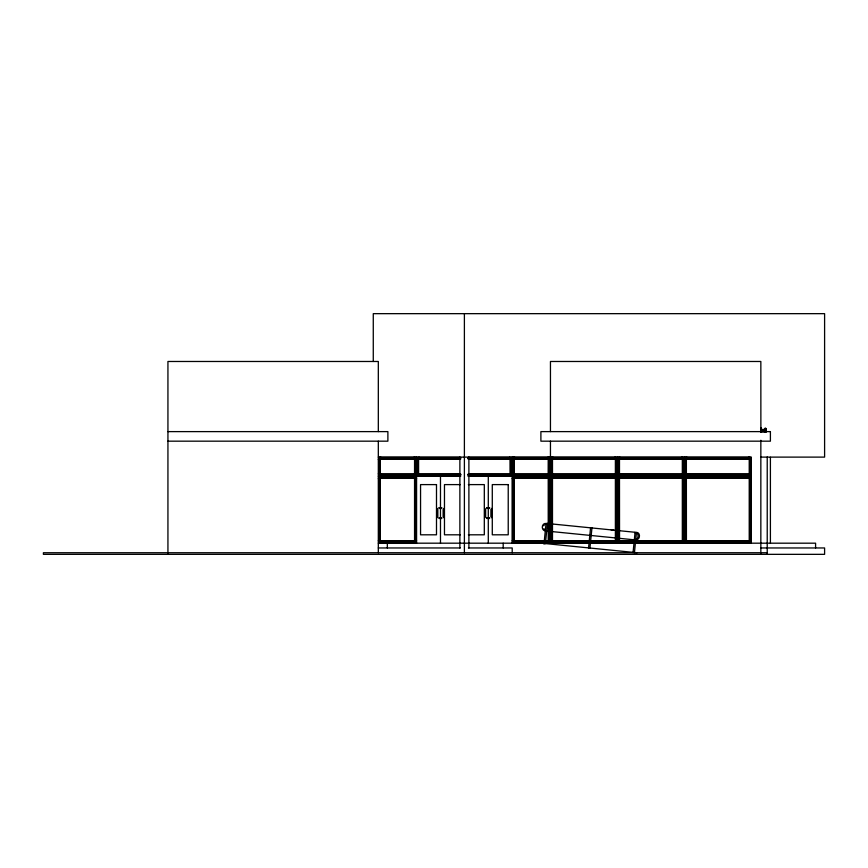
<?xml version="1.0" encoding="UTF-8"?>
<svg xmlns="http://www.w3.org/2000/svg" width="868" height="868" viewBox="0 0 868 868"><rect width="100%" height="100%" fill="white"/><g stroke="black" fill="none" stroke-linecap="round" stroke-linejoin="round"><path stroke-width="1.3" d="M552.124 541.513L552.124 540.753M619.068 541.513L619.068 540.753M686.013 541.513L686.013 540.753M544.019 543.704L546.048 523.371L635.083 532.279C639.553 532.724 638.805 540.254 634.334 539.82L545.299 530.912C541.306 530.5 541.274 524.066 545.147 523.415M545.408 543.704L546.59 531.856M546.688 530.912L547.437 523.361M588.537 548.153L590.565 527.82M589.925 548.153L591.108 536.305M591.206 535.361L591.965 527.82M633.054 552.612L635.083 532.279M634.443 552.601L635.626 540.753M636.385 533.223L635.723 539.809C640.193 540.254 640.953 532.724 636.483 532.268M437.179 508.398L437.179 517.708M443.787 517.708L443.787 508.398M484.995 508.398L484.995 517.708M491.603 517.708L491.603 508.398M543.835 525.824L544.269 524.956M379.381 475.176L415.512 475.176L415.512 458.174L379.381 458.174L379.381 475.176L415.512 475.176M380.347 474.221L414.557 474.221L414.557 459.129L380.347 459.129L380.347 474.221L414.557 474.221M379.381 458.174L415.512 458.174M416.206 457.479L416.228 475.892L378.665 475.892L378.665 457.458L416.228 457.458L416.228 475.892M414.503 478.311L380.347 478.257L380.347 541.155L414.557 541.155L414.557 478.257M415.512 542.109L415.512 477.302L379.381 477.302L379.381 542.109L415.512 542.109L415.512 477.302M416.206 476.608L378.665 476.586L378.665 542.836L416.228 542.836L416.228 476.586L416.228 542.836M416.922 457.458L416.922 475.892L416.944 457.479L460.615 457.479M460.615 458.174L417.638 458.174L417.638 475.176L460.615 474.872M460.615 459.183L418.593 459.129L418.593 474.221L460.615 474.167M379.381 542.109L415.208 541.816M380.347 541.155L414.557 541.155M510.134 459.183L510.189 474.221L468.167 474.221M468.167 458.478L511.144 458.174L511.144 475.176L468.167 475.176M513.27 475.176L549.39 475.176L549.39 458.174L513.27 458.174L513.27 475.176L549.39 475.176M514.225 474.221L548.435 474.221L548.435 459.129L514.225 459.129L514.225 474.221L548.435 474.221M548.435 459.129L548.381 474.167M513.27 458.174L549.39 458.174M548.435 478.257L548.435 541.155L514.225 541.155L514.225 478.257L548.435 478.257L548.435 541.155M513.27 477.302L549.39 477.302L549.39 542.109L513.27 542.109L513.27 477.302L549.39 477.302M551.527 475.176L551.527 458.174L551.527 475.176L616.334 475.176L616.334 458.174L551.527 458.174M552.482 474.221L615.379 474.221L615.379 459.129L552.482 459.129L552.482 474.221L615.379 474.221M513.27 542.109L549.39 542.109M514.225 541.155L548.381 541.1M551.82 458.478L616.334 458.174M551.527 542.109L551.527 477.302L616.334 477.302L616.334 542.109L551.527 542.109L551.527 477.302M552.482 541.155L615.379 541.155L615.379 478.257L552.482 478.257L552.482 541.155L615.379 541.155M551.82 477.606L616.334 477.302M618.461 475.176L618.461 458.174L618.461 475.176L683.279 475.176L683.279 458.174L618.461 458.174M619.416 474.221L619.416 459.129L619.416 474.221L682.324 474.221L682.324 459.129L619.416 459.129M618.765 458.478L683.279 458.174M618.461 542.109L618.461 477.302L683.279 477.302L683.279 542.109L618.461 542.109L618.461 477.302M619.416 541.155L682.324 541.155L682.324 478.257L619.416 478.257L619.416 541.155L682.324 541.155M618.765 477.606L683.279 477.302M684.689 475.892L684.689 457.458L750.939 457.458L750.939 475.892L684.711 475.87M685.405 475.176L685.405 458.174L685.405 475.176L750.223 475.176L750.223 458.174L685.405 458.174M686.36 474.221L686.36 459.129L686.36 474.221L749.258 474.221L749.258 459.129L686.36 459.129M685.709 458.478L750.223 458.174M684.689 542.836L684.689 476.586L750.939 476.586L750.939 542.836L684.711 542.815M685.405 542.109L750.223 542.109L685.405 542.109L685.405 477.302L750.223 477.302L750.223 542.109M749.203 478.311L686.36 478.257L686.36 541.155L749.258 541.155L749.258 478.257M749.919 541.816L750.223 477.302M764.903 428.445L765.088 430.658L765.793 430.68M760.845 427.588L760.997 431.331M765.815 432.21L765.76 428.391L764.947 428.358L764.947 432.242M765.044 428.792L765.75 428.803M765.044 429.161L765.63 429.172M765.044 429.259L765.75 429.28M760.769 429.497L765.75 429.378M765.044 429.649L765.63 429.66M760.889 429.899L765.75 429.769M760.769 430.083L765.891 430.072L764.99 430.224M765.815 430.278L760.91 430.333L760.921 427.891L760.965 432.199M760.769 430.495L765.891 430.571M760.769 430.636L761.062 432.199M760.769 430.951L765.891 430.908M760.976 431.081L765.793 431.244M765.847 430.995L765.088 431.027M760.769 431.483L765.891 431.526M167.936 431.613L387.887 431.613L387.887 441.172L167.936 441.172M760.965 431.711L765.793 431.721M378.318 457.111L751.287 457.111L751.287 543.184M760.845 457.111L824.6 457.111L824.6 313.663L373.273 313.663L373.273 361.479M468.167 457.458L511.86 457.458L511.86 475.892L468.167 475.892M468.167 458.174L511.144 458.174M417.638 458.174L460.615 458.478M379.891 458.684L415.002 458.684L415.002 474.666L379.891 474.666M460.615 458.781L418.148 458.684L418.148 474.666L460.615 474.666M468.167 458.684L510.634 458.684L510.634 474.666L468.167 474.666M548.891 458.684L513.769 458.684L513.769 474.666L548.891 474.666M552.026 458.684L615.835 458.684M618.971 458.684L682.769 458.684L682.769 474.666L618.971 474.666M685.915 458.684L749.713 458.684L749.713 474.666L685.915 474.666M468.167 459.129L510.189 459.129M378.318 459.541L380.401 459.541M414.503 459.541L418.647 459.541M510.134 459.541L514.279 459.541M548.381 459.541L552.536 459.541M615.325 459.541L619.47 459.541M682.27 459.541L686.414 459.541M749.203 459.541L751.287 459.541M378.318 473.809L380.401 473.809M414.503 473.809L418.647 473.809M510.134 473.809L514.279 473.809M548.381 473.809L552.536 473.809M615.325 473.809L619.47 473.809M682.27 473.809L686.414 473.809M749.203 473.809L751.287 473.809M468.167 474.167L510.189 474.221M619.47 474.167L682.324 474.221M686.414 474.167L749.258 474.221M418.593 474.221L460.615 474.221M379.989 474.568L414.904 474.568M460.615 474.568L418.246 474.568L418.246 458.781M468.167 474.568L510.536 474.568L510.536 458.781M513.878 474.568L548.793 474.568M552.124 474.568L615.727 474.568M619.068 474.568L682.671 474.568M686.013 474.568L749.616 474.568M552.026 474.666L615.835 474.666M468.167 474.872L511.144 475.176M551.82 474.872L616.334 475.176M618.765 474.872L683.279 475.176M685.709 474.872L750.223 475.176M417.638 475.176L460.615 475.176M416.922 475.892L460.615 475.892M378.318 476.239L460.615 476.239M468.167 476.239L751.287 476.239M379.381 477.302L415.208 477.606M685.405 477.302L749.919 477.606M379.891 477.801L415.002 477.801L415.002 541.61L379.891 541.61L379.989 457.111M548.891 477.801L513.769 477.801L513.769 541.61L548.891 541.61L548.793 457.111M552.026 477.801L615.835 477.801M618.971 477.801L682.769 477.801L682.769 541.61L618.971 541.61L619.068 457.111M685.915 477.801L749.713 477.801L749.713 541.61L685.915 541.61L686.013 457.111M379.989 477.91L414.904 477.91M513.878 477.91L548.793 477.91M552.124 477.91L615.727 477.91M619.068 477.91L682.671 477.91M686.013 477.91L749.616 477.91M378.318 478.669L380.401 478.669M414.503 478.669L416.575 478.669M512.207 478.669L514.279 478.669M548.381 478.669L552.536 478.669M615.325 478.669L619.47 478.669M682.27 478.669L686.414 478.669M749.203 478.669L751.287 478.669M460.409 484.604L444.47 484.604L444.47 534.807L460.409 534.807M468.373 484.604L484.311 484.604L484.311 534.807L468.373 534.807M378.318 540.753L380.401 540.753M414.503 540.753L416.575 540.753M512.207 540.753L514.279 540.753M548.381 540.753L552.536 540.753M615.325 540.753L619.47 540.753M682.27 540.753L686.414 540.753M749.203 540.753L751.287 540.753M551.82 541.816L616.334 542.109M618.765 541.816L683.279 542.109M378.318 543.184L815.584 543.184L815.584 547.958M378.318 547.958L460.333 547.958M468.405 547.958L512.207 547.958L512.207 552.742M760.845 547.958L824.6 547.958L824.6 554.337L43.4 554.337L43.4 552.742L767.225 552.742M610.844 529.708L613.546 529.979M634.649 532.616L635.452 532.692M545.538 523.903L546.449 524.001M541.437 543.184L637.069 552.742M543.563 543.661L544.475 543.748M686.36 478.257L686.414 541.1L749.258 541.155M750.918 542.815L750.918 476.608M619.416 478.257L619.47 541.1M545.017 530.229L543.9 528.721M765.771 430.257L765.771 432.188L765.717 428.358M765.739 428.401L765.728 430.322M770.404 457.273L770.404 543.184M767.225 456.98L767.225 554.337M761.062 429.736L761.084 431.852M760.878 432.416L760.845 361.479L550.453 361.479L550.453 431.613M760.845 440.282L760.845 554.337M750.918 457.479L750.918 475.87M749.919 458.478L749.919 474.872M749.616 457.111L749.616 541.513M748.856 457.111L748.856 459.183M748.856 474.167L748.856 478.311M748.856 541.1L748.856 543.184M686.772 457.111L686.772 459.183M686.772 474.167L686.772 478.311M686.772 541.1L686.772 543.184M685.709 477.606L685.709 541.816M684.342 457.111L684.342 543.184M682.975 458.478L682.975 474.872M682.975 477.606L682.975 541.816M682.671 457.111L682.671 541.513M681.912 457.111L681.912 459.183M681.912 474.167L681.912 478.311M681.912 541.1L681.912 543.184M619.828 457.111L619.828 459.183M619.828 474.167L619.828 478.311M619.828 541.1L619.828 543.184M617.398 457.111L617.398 543.184M616.03 458.478L616.03 474.872M616.03 477.606L616.03 541.816M615.727 457.111L615.835 541.61L552.026 541.61L552.124 457.111M614.967 457.111L614.967 459.183M614.967 474.167L614.967 478.311M614.967 541.1L614.967 543.184M552.883 457.111L552.883 459.183M552.883 474.167L552.883 478.311M552.883 541.1L552.883 543.184M550.453 441.172L550.453 543.184M549.097 458.478L549.097 474.872M549.097 477.606L549.097 541.816M548.034 457.111L548.034 459.183M548.034 474.167L548.034 478.311M548.034 541.1L548.034 543.184M514.637 457.111L514.637 459.183M514.637 474.167L514.637 478.311M514.637 541.1L514.637 543.184M513.878 457.111L513.878 541.513M513.574 458.478L513.574 474.872M513.574 477.606L513.574 541.816M512.207 457.111L512.207 543.184M510.84 458.478L510.84 474.872M509.776 457.111L509.776 459.183M509.776 474.167L509.776 476.239M503.19 543.184L503.19 547.958M490.952 509.321L490.952 516.785M488.293 476.239L488.293 543.184M485.646 509.321L485.646 516.785M468.894 457.111L468.894 547.958M464.391 313.663L464.391 552.742M459.877 457.111L459.877 547.958M443.136 509.321L443.136 516.785M440.477 476.239L440.477 543.184M437.83 509.321L437.83 516.785M419.005 457.111L419.005 459.183M419.005 474.167L419.005 476.239M417.942 458.478L417.942 474.872M416.575 457.111L416.575 543.184M415.208 458.478L415.208 474.872M414.904 457.111L414.904 541.513M414.144 457.111L414.144 459.183M414.144 474.167L414.144 478.311M414.144 541.1L414.144 543.184M387.334 543.184L387.334 547.958M380.748 457.111L380.748 459.183M380.748 474.167L380.748 478.311M380.748 541.1L380.748 543.184M379.685 458.478L379.685 474.872M379.685 477.606L379.685 541.816M378.318 431.613L378.318 361.479L167.936 361.479L167.936 554.337M378.318 441.172L378.318 552.742M439.002 507.899C439.447 509.852 440.304 506.543 439.002 507.899M439.002 517.936C439.447 519.899 440.304 516.579 439.002 517.936M441.161 507.899C441.606 509.852 442.463 506.543 441.161 507.899M441.161 517.936C441.606 519.899 442.463 516.579 441.161 517.936M486.818 507.899C487.252 509.841 488.141 506.565 486.818 507.899M486.818 517.936C487.252 519.889 488.141 516.601 486.818 517.936M488.977 507.899C489.4 509.831 490.311 506.586 488.977 507.899M488.977 517.936C489.4 519.867 490.311 516.634 488.977 517.936M512.576 475.87L512.554 457.458L550.106 457.458L550.106 475.892L512.554 475.892M550.106 476.586L550.106 542.836L512.554 542.836L512.554 476.586L550.106 476.586M550.822 475.87L617.05 475.892L617.05 457.458L550.8 457.458L550.8 475.892M550.822 542.815L550.8 476.586L617.05 476.586L617.05 542.836L550.8 542.836M617.766 475.87L683.995 475.892L683.995 457.458L617.745 457.458L617.745 475.892M617.766 542.815L683.995 542.836L683.995 476.586L617.745 476.586L617.745 542.836M770.404 431.613L540.894 431.613L540.894 441.172L770.404 441.172L770.404 431.613M436.495 484.604L420.557 484.604L420.557 534.807L436.495 534.807L436.495 484.604M508.225 484.604L492.286 484.604L492.286 534.807L508.225 534.807L508.225 484.604"/></g></svg>
